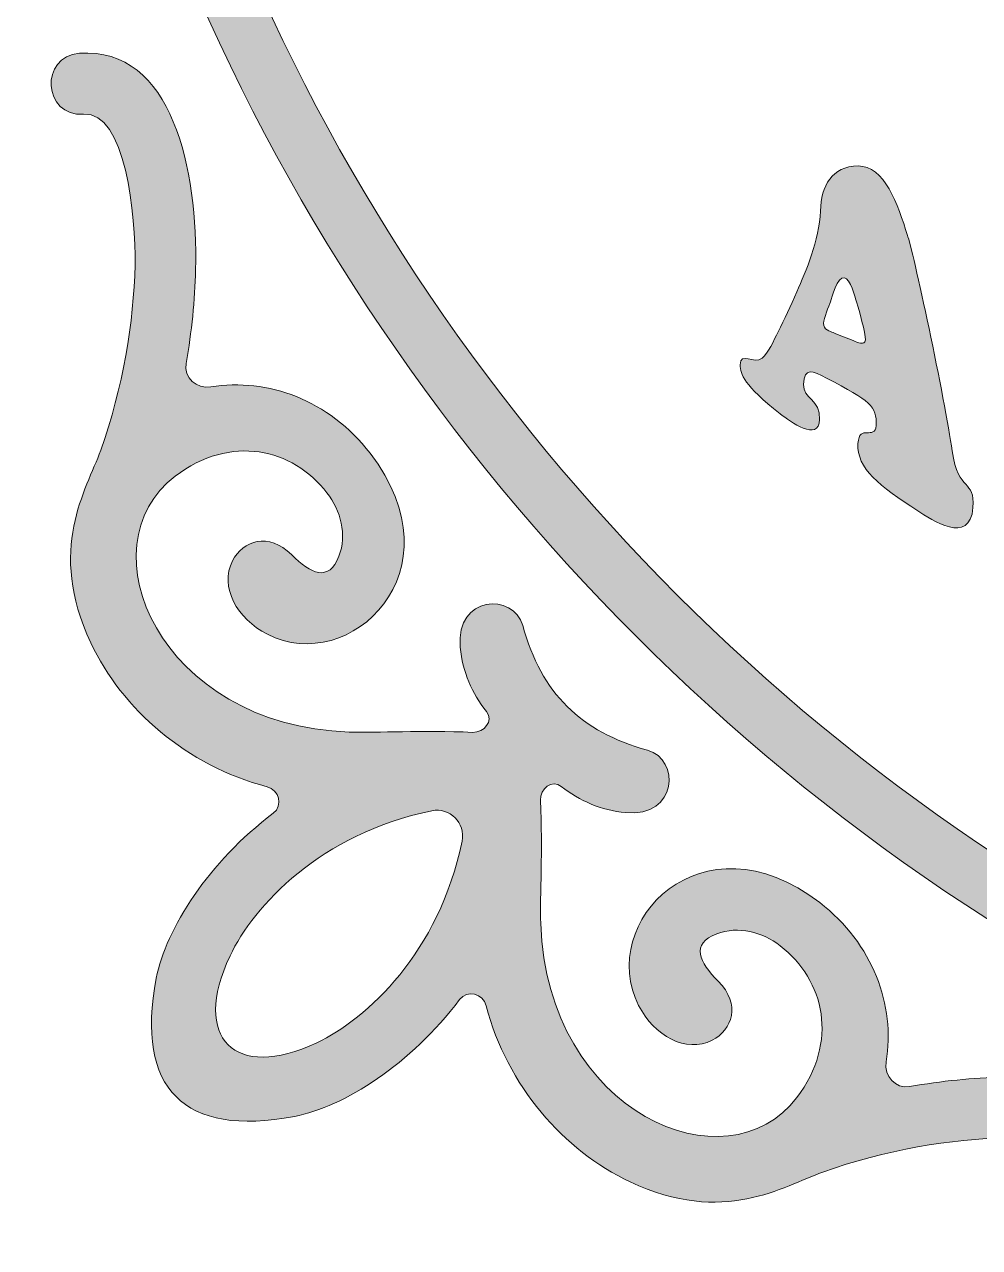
# Model space of a CAD drawing. Extents: x 15 to 185, y -185 to -15.
# Drawn here: x 20.98 to 57.17, y -179.02 to -132.66 of the extents above; entities that cross this region are included whole.
import ezdxf

# ---------------------------------------------------------------- set-up
doc = ezdxf.new("R2010")
doc.units = 0
doc.header["$MEASUREMENT"] = 0
doc.layers.add('Layer 1', color=7, linetype='Continuous', lineweight=0)

# ---------------------------------------------------------------- blocks, each defined once
blk = doc.blocks.new('Block_4')
at = {"layer": 'Layer 1', "true_color": 0x000000, "transparency": 33554687}
h = blk.add_hatch(color=18, dxfattribs=at)
h.dxf.hatch_style = 2
edge = h.paths.add_edge_path()
edge.add_spline(control_points=[(37.56, -163.615), (36.695, -167.827), (33.959, -170.357), (32.058, -171.255), (28.945, -172.728), (27.298, -171.078), (28.769, -167.967), (29.668, -166.064), (32.197, -163.332), (36.411, -162.462), (37.096, -162.32), (37.704, -162.928), (37.56, -163.615)], knot_values=[0, 0, 0, 0, 1, 1, 1, 2, 2, 2, 3, 3, 3, 4, 4, 4, 4], degree=3, periodic=0)
edge = h.paths.add_edge_path()
edge.add_spline(control_points=[(58.064, -172.556), (56.92, -172.585), (55.723, -172.705), (54.519, -172.918), (53.981, -173.011), (53.541, -172.518), (53.63, -171.98), (53.976, -169.826), (53.133, -167.504), (51.113, -165.945), (46.637, -162.499), (42.654, -166.713), (44.251, -169.841), (44.843, -170.987), (46.036, -171.665), (47.036, -171.159), (47.801, -170.772), (48.133, -169.792), (47.27, -168.927), (46.53, -168.189), (46.223, -167.51), (47.208, -167.127), (48.028, -166.816), (48.932, -167.059), (49.612, -167.58), (51.302, -168.885), (51.843, -171.221), (50.244, -173.335), (47.611, -176.817), (40.788, -173.948), (40.543, -166.74), (40.506, -165.647), (40.623, -163.996), (40.531, -162.066), (40.513, -161.622), (40.968, -161.262), (41.321, -161.538), (42.016, -162.085), (42.821, -162.45), (43.759, -162.534), (45.741, -162.711), (45.83, -160.51), (44.581, -160.165), (42.06, -159.466), (40.573, -158.023), (39.859, -155.444), (39.517, -154.195), (37.314, -154.282), (37.491, -156.264), (37.575, -157.202), (37.939, -158.011), (38.487, -158.704), (38.762, -159.055), (38.403, -159.511), (37.957, -159.491), (36.03, -159.403), (34.378, -159.517), (33.286, -159.481), (26.076, -159.237), (23.208, -152.413), (26.691, -149.78), (28.803, -148.18), (31.141, -148.722), (32.443, -150.412), (32.967, -151.09), (33.208, -151.997), (32.897, -152.817), (32.516, -153.799), (31.836, -153.497), (31.097, -152.755), (30.232, -151.89), (29.253, -152.226), (28.865, -152.989), (28.358, -153.988), (29.037, -155.182), (30.185, -155.772), (33.312, -157.371), (37.526, -153.387), (34.08, -148.912), (32.521, -146.891), (30.196, -146.048), (28.043, -146.395), (27.506, -146.484), (27.014, -146.045), (27.108, -145.508), (27.318, -144.302), (27.439, -143.105), (27.467, -141.962), (27.566, -138.188), (26.581, -133.498), (23.063, -133.752), (21.534, -133.857), (21.693, -136.174), (23.224, -136.064), (24.807, -135.92), (25.207, -139.948), (25.17, -141.776), (25.127, -143.935), (24.713, -146.429), (23.869, -148.801), (23.327, -150.312), (21.82, -152.531), (23.498, -156.099), (24.68, -158.615), (27.135, -160.757), (30.172, -161.551), (30.636, -161.672), (30.793, -162.267), (30.409, -162.555), (27.96, -164.405), (26.344, -166.926), (25.975, -168.814), (25.178, -172.992), (27.028, -174.849), (31.208, -174.05), (33.101, -173.684), (35.622, -172.067), (37.47, -169.616), (37.757, -169.234), (38.353, -169.388), (38.475, -169.852), (39.268, -172.889), (41.408, -175.346), (43.925, -176.527), (47.494, -178.205), (49.715, -176.698), (51.225, -176.159), (53.597, -175.313), (56.09, -174.9), (58.25, -174.855), (60.077, -174.818), (64.104, -175.217), (63.96, -176.801), (63.849, -178.332), (66.17, -178.492), (66.274, -176.961), (66.525, -173.444), (61.835, -172.46), (58.064, -172.556)], knot_values=[0, 0, 0, 0, 1, 1, 1, 2, 2, 2, 3, 3, 3, 4, 4, 4, 5, 5, 5, 6, 6, 6, 7, 7, 7, 8, 8, 8, 9, 9, 9, 10, 10, 10, 11, 11, 11, 12, 12, 12, 13, 13, 13, 14, 14, 14, 15, 15, 15, 16, 16, 16, 17, 17, 17, 18, 18, 18, 19, 19, 19, 20, 20, 20, 21, 21, 21, 22, 22, 22, 23, 23, 23, 24, 24, 24, 25, 25, 25, 26, 26, 26, 27, 27, 27, 28, 28, 28, 29, 29, 29, 30, 30, 30, 31, 31, 31, 32, 32, 32, 33, 33, 33, 34, 34, 34, 35, 35, 35, 36, 36, 36, 37, 37, 37, 38, 38, 38, 39, 39, 39, 40, 40, 40, 41, 41, 41, 42, 42, 42, 43, 43, 43, 44, 44, 44, 45, 45, 45, 46, 46, 46, 46], degree=3, periodic=0)
at = {"layer": 'Layer 1'}
for points, knots in [([(58.064, -172.556), (56.92, -172.585), (55.723, -172.705), (54.519, -172.918), (53.981, -173.011), (53.541, -172.518), (53.63, -171.98), (53.976, -169.826), (53.133, -167.504), (51.113, -165.945), (46.637, -162.499), (42.654, -166.713), (44.251, -169.841), (44.843, -170.987), (46.036, -171.665), (47.036, -171.159), (47.801, -170.772), (48.133, -169.792), (47.27, -168.927), (46.53, -168.189), (46.223, -167.51), (47.208, -167.127), (48.028, -166.816), (48.932, -167.059), (49.612, -167.58), (51.302, -168.885), (51.843, -171.221), (50.244, -173.335), (47.611, -176.817), (40.788, -173.948), (40.543, -166.74), (40.506, -165.647), (40.623, -163.996), (40.531, -162.066), (40.513, -161.622), (40.968, -161.262), (41.321, -161.538), (42.016, -162.085), (42.821, -162.45), (43.759, -162.534), (45.741, -162.711), (45.83, -160.51), (44.581, -160.165), (42.06, -159.466), (40.573, -158.023), (39.859, -155.444), (39.517, -154.195), (37.314, -154.282), (37.491, -156.264), (37.575, -157.202), (37.939, -158.011), (38.487, -158.704), (38.762, -159.055), (38.403, -159.511), (37.957, -159.491), (36.03, -159.403), (34.378, -159.517), (33.286, -159.481), (26.076, -159.237), (23.208, -152.413), (26.691, -149.78), (28.803, -148.18), (31.141, -148.722), (32.443, -150.412), (32.967, -151.09), (33.208, -151.997), (32.897, -152.817), (32.516, -153.799), (31.836, -153.497), (31.097, -152.755), (30.232, -151.89), (29.253, -152.226), (28.865, -152.989), (28.358, -153.988), (29.037, -155.182), (30.185, -155.772), (33.312, -157.371), (37.526, -153.387), (34.08, -148.912), (32.521, -146.891), (30.196, -146.048), (28.043, -146.395), (27.506, -146.484), (27.014, -146.045), (27.108, -145.508), (27.318, -144.302), (27.439, -143.105), (27.467, -141.962), (27.566, -138.188), (26.581, -133.498), (23.063, -133.752), (21.534, -133.857), (21.693, -136.174), (23.224, -136.064), (24.807, -135.92), (25.207, -139.948), (25.17, -141.776), (25.127, -143.935), (24.713, -146.429), (23.869, -148.801), (23.327, -150.312), (21.82, -152.531), (23.498, -156.099), (24.68, -158.615), (27.135, -160.757), (30.172, -161.551), (30.636, -161.672), (30.793, -162.267), (30.409, -162.555), (27.96, -164.405), (26.344, -166.926), (25.975, -168.814), (25.178, -172.992), (27.028, -174.849), (31.208, -174.05), (33.101, -173.684), (35.622, -172.067), (37.47, -169.616), (37.757, -169.234), (38.353, -169.388), (38.475, -169.852), (39.268, -172.889), (41.408, -175.346), (43.925, -176.527), (47.494, -178.205), (49.715, -176.698), (51.225, -176.159), (53.597, -175.313), (56.09, -174.9), (58.25, -174.855), (60.077, -174.818), (64.104, -175.217), (63.96, -176.801), (63.849, -178.332), (66.17, -178.492), (66.274, -176.961), (66.525, -173.444), (61.835, -172.46), (58.064, -172.556)], [0, 0, 0, 0, 1, 1, 1, 2, 2, 2, 3, 3, 3, 4, 4, 4, 5, 5, 5, 6, 6, 6, 7, 7, 7, 8, 8, 8, 9, 9, 9, 10, 10, 10, 11, 11, 11, 12, 12, 12, 13, 13, 13, 14, 14, 14, 15, 15, 15, 16, 16, 16, 17, 17, 17, 18, 18, 18, 19, 19, 19, 20, 20, 20, 21, 21, 21, 22, 22, 22, 23, 23, 23, 24, 24, 24, 25, 25, 25, 26, 26, 26, 27, 27, 27, 28, 28, 28, 29, 29, 29, 30, 30, 30, 31, 31, 31, 32, 32, 32, 33, 33, 33, 34, 34, 34, 35, 35, 35, 36, 36, 36, 37, 37, 37, 38, 38, 38, 39, 39, 39, 40, 40, 40, 41, 41, 41, 42, 42, 42, 43, 43, 43, 44, 44, 44, 45, 45, 45, 46, 46, 46, 46]), ([(37.56, -163.615), (36.695, -167.827), (33.959, -170.357), (32.058, -171.255), (28.945, -172.728), (27.298, -171.078), (28.769, -167.967), (29.668, -166.064), (32.197, -163.332), (36.411, -162.462), (37.096, -162.32), (37.704, -162.928), (37.56, -163.615)], [0, 0, 0, 0, 1, 1, 1, 2, 2, 2, 3, 3, 3, 4, 4, 4, 4])]:
    blk.add_open_spline(points, degree=3, knots=knots, dxfattribs=at)
blk = doc.blocks.new('Block_2')
at = {"layer": 'Layer 1'}
blk.add_blockref('Block_4', (0, 0), dxfattribs=at)
blk = doc.blocks.new('Block_1')
at = {"layer": 'Layer 1', "true_color": 0x000000, "transparency": 33554687}
h = blk.add_hatch(color=18, dxfattribs=at)
h.dxf.hatch_style = 2
edge = h.paths.add_edge_path()
edge.add_spline(control_points=[(100.001, -23.193), (57.647, -23.193), (23.191, -57.649), (23.191, -100.001), (23.191, -142.353), (57.647, -176.809), (100.001, -176.809), (142.354, -176.809), (176.81, -142.353), (176.81, -100.001), (176.81, -57.649), (142.354, -23.193), (100.001, -23.193)], knot_values=[0, 0, 0, 0, 1, 1, 1, 2, 2, 2, 3, 3, 3, 4, 4, 4, 4], degree=3, periodic=0)
edge = h.paths.add_edge_path()
edge.add_spline(control_points=[(100.001, -179.018), (56.43, -179.018), (20.982, -143.571), (20.982, -100.001), (20.982, -56.43), (56.43, -20.983), (100.001, -20.983), (143.571, -20.983), (179.019, -56.43), (179.019, -100.001), (179.019, -143.571), (143.571, -179.018), (100.001, -179.018)], knot_values=[0, 0, 0, 0, 1, 1, 1, 2, 2, 2, 3, 3, 3, 4, 4, 4, 4], degree=3, periodic=0)
at = {"layer": 'Layer 1'}
for points in [[(100.001, -179.018), (56.43, -179.018), (20.982, -143.571), (20.982, -100.001), (20.982, -56.43), (56.43, -20.983), (100.001, -20.983), (143.571, -20.983), (179.019, -56.43), (179.019, -100.001), (179.019, -143.571), (143.571, -179.018), (100.001, -179.018)], [(100.001, -23.193), (57.647, -23.193), (23.191, -57.649), (23.191, -100.001), (23.191, -142.353), (57.647, -176.809), (100.001, -176.809), (142.354, -176.809), (176.81, -142.353), (176.81, -100.001), (176.81, -57.649), (142.354, -23.193), (100.001, -23.193)]]:
    blk.add_open_spline(points, degree=3, knots=[0, 0, 0, 0, 1, 1, 1, 2, 2, 2, 3, 3, 3, 4, 4, 4, 4], dxfattribs=at)
blk.add_blockref('Block_2', (0, 0), dxfattribs=at)
blk = doc.blocks.new('Block_9')
at = {"layer": 'Layer 1', "true_color": 0x000000, "transparency": 33554687}
h = blk.add_hatch(color=18, dxfattribs=at)
h.dxf.hatch_style = 2
edge = h.paths.add_edge_path()
edge.add_spline(control_points=[(52.41, -144.656), (52.515, -144.697), (52.829, -144.854), (52.842, -144.615), (52.856, -144.373), (52.593, -143.45), (52.518, -143.212), (52.436, -142.933), (52.282, -142.317), (52.045, -142.259), (51.786, -142.198), (51.564, -143.027), (51.515, -143.169), (51.465, -143.318), (51.261, -143.816), (51.254, -143.986), (51.244, -144.23), (51.507, -144.294), (51.622, -144.341), (51.884, -144.447), (52.147, -144.552), (52.41, -144.656)], knot_values=[0, 0, 0, 0, 1, 1, 1, 2, 2, 2, 3, 3, 3, 4, 4, 4, 5, 5, 5, 6, 6, 6, 7, 7, 7, 7], degree=3, periodic=0)
edge = h.paths.add_edge_path()
edge.add_spline(control_points=[(50.243, -142.797), (50.598, -141.999), (51.091, -140.855), (51.138, -139.73), (51.176, -138.766), (51.564, -138.037), (52.568, -138.024), (53.55, -138.003), (54.082, -139.468), (54.437, -140.662), (54.613, -141.052), (55.876, -146.949), (56.125, -148.824), (56.368, -150.44), (56.999, -149.859), (56.918, -150.971), (56.807, -152.425), (55.341, -151.436), (54.831, -151.099), (53.366, -150.144), (52.51, -149.505), (52.561, -148.538), (52.603, -147.782), (53.211, -148.437), (53.245, -147.863), (53.292, -147.119), (53.027, -146.937), (51.374, -146.064), (50.841, -145.78), (50.524, -145.636), (50.5, -146.306), (50.479, -146.844), (51.139, -146.88), (51.107, -147.628), (51.067, -148.504), (50.002, -147.717), (49.613, -147.414), (48.222, -146.328), (48.105, -145.915), (48.102, -145.562), (48.101, -145.033), (48.631, -145.562), (48.926, -145.31), (49.15, -145.123), (49.375, -144.643), (49.538, -144.311), (49.767, -143.836), (50.002, -143.332), (50.243, -142.797)], knot_values=[0, 0, 0, 0, 1, 1, 1, 2, 2, 2, 3, 3, 3, 4, 4, 4, 5, 5, 5, 6, 6, 6, 7, 7, 7, 8, 8, 8, 9, 9, 9, 10, 10, 10, 11, 11, 11, 12, 12, 12, 13, 13, 13, 14, 14, 14, 15, 15, 15, 16, 16, 16, 16], degree=3, periodic=0)
at = {"layer": 'Layer 1'}
for points, knots in [([(50.243, -142.797), (50.598, -141.999), (51.091, -140.855), (51.138, -139.73), (51.176, -138.766), (51.564, -138.037), (52.568, -138.024), (53.55, -138.003), (54.082, -139.468), (54.437, -140.662), (54.613, -141.052), (55.876, -146.949), (56.125, -148.824), (56.368, -150.44), (56.999, -149.859), (56.918, -150.971), (56.807, -152.425), (55.341, -151.436), (54.831, -151.099), (53.366, -150.144), (52.51, -149.505), (52.561, -148.538), (52.603, -147.782), (53.211, -148.437), (53.245, -147.863), (53.292, -147.119), (53.027, -146.937), (51.374, -146.064), (50.841, -145.78), (50.524, -145.636), (50.5, -146.306), (50.479, -146.844), (51.139, -146.88), (51.107, -147.628), (51.067, -148.504), (50.002, -147.717), (49.613, -147.414), (48.222, -146.328), (48.105, -145.915), (48.102, -145.562), (48.101, -145.033), (48.631, -145.562), (48.926, -145.31), (49.15, -145.123), (49.375, -144.643), (49.538, -144.311), (49.767, -143.836), (50.002, -143.332), (50.243, -142.797)], [0, 0, 0, 0, 1, 1, 1, 2, 2, 2, 3, 3, 3, 4, 4, 4, 5, 5, 5, 6, 6, 6, 7, 7, 7, 8, 8, 8, 9, 9, 9, 10, 10, 10, 11, 11, 11, 12, 12, 12, 13, 13, 13, 14, 14, 14, 15, 15, 15, 16, 16, 16, 16]), ([(52.41, -144.656), (52.515, -144.697), (52.829, -144.854), (52.842, -144.615), (52.856, -144.373), (52.593, -143.45), (52.518, -143.212), (52.436, -142.933), (52.282, -142.317), (52.045, -142.259), (51.786, -142.198), (51.564, -143.027), (51.515, -143.169), (51.465, -143.318), (51.261, -143.816), (51.254, -143.986), (51.244, -144.23), (51.507, -144.294), (51.622, -144.341), (51.884, -144.447), (52.147, -144.552), (52.41, -144.656)], [0, 0, 0, 0, 1, 1, 1, 2, 2, 2, 3, 3, 3, 4, 4, 4, 5, 5, 5, 6, 6, 6, 7, 7, 7, 7])]:
    blk.add_open_spline(points, degree=3, knots=knots, dxfattribs=at)
blk = doc.blocks.new('Block_0')
at = {"layer": 'Layer 1'}
for name in ['Block_1', 'Block_9']:
    blk.add_blockref(name, (0, 0), dxfattribs=at)

msp = doc.modelspace()

# ---------------------------------------------------------------- block references
at = {"layer": 'Layer 1'}
msp.add_blockref('Block_0', (0, 0), dxfattribs=at)

doc.saveas('drawing.dxf')
